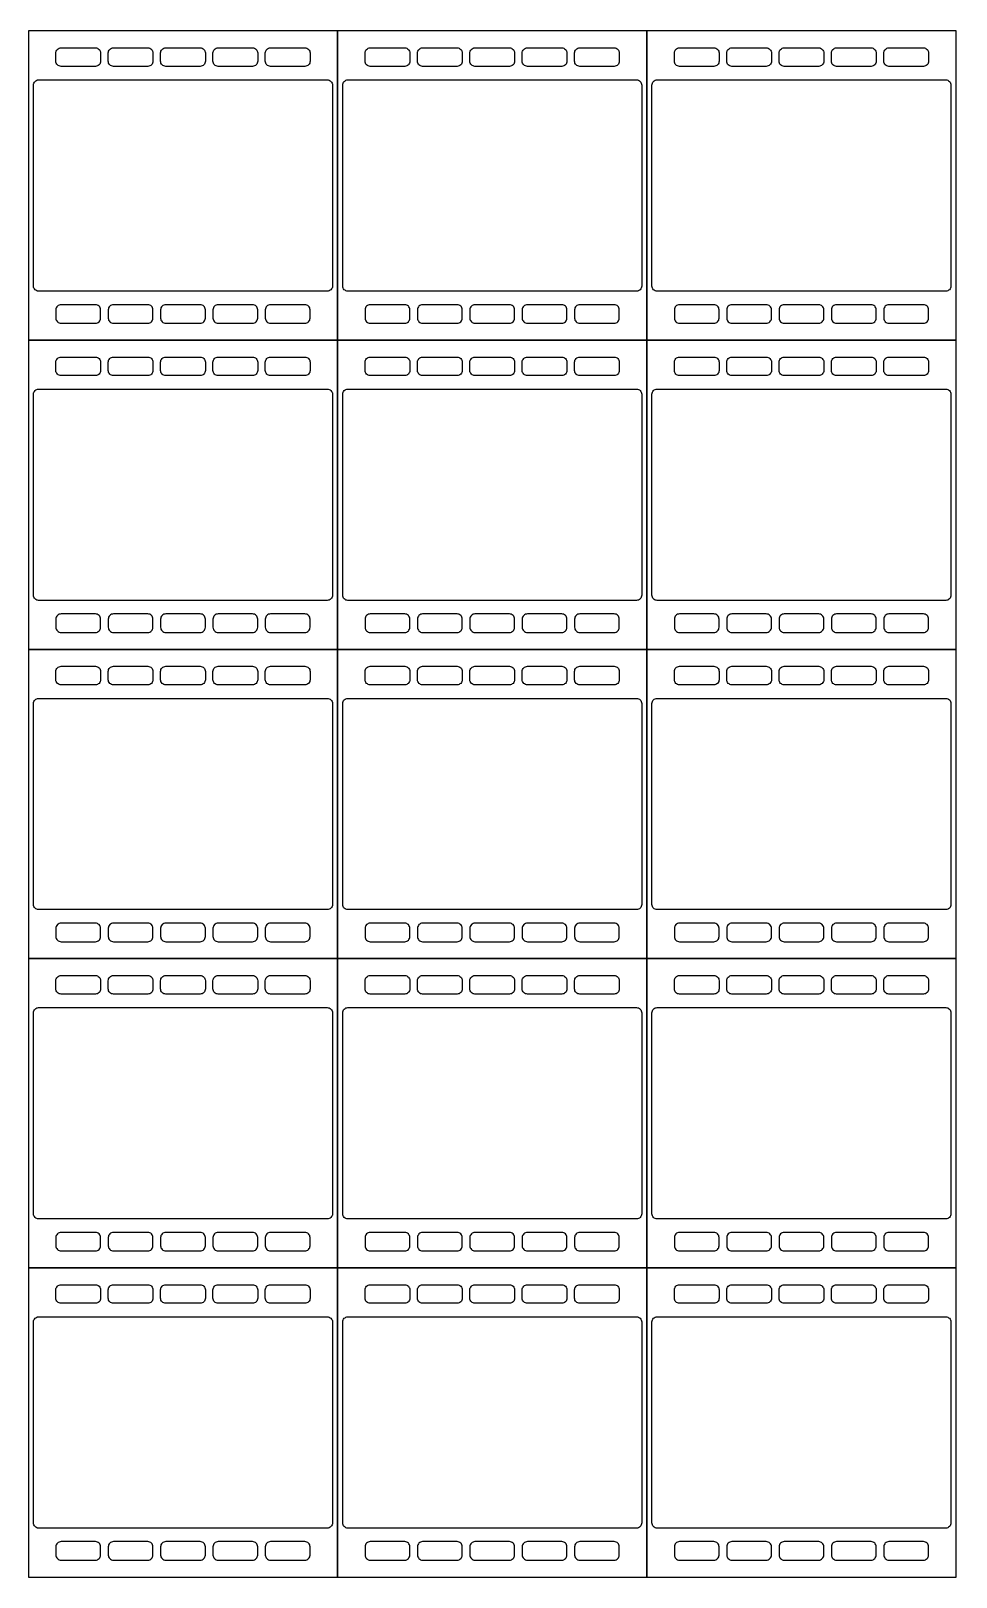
# Model space of a CAD drawing. Header units: inches. Extents: x 0 to 150, y 0 to 150.
# Drawn here: x 60.2 to 150, y 0 to 150 of the extents above; entities that cross this region are included whole.
import ezdxf

# ---------------------------------------------------------------- set-up
doc = ezdxf.new("R2010")
doc.units = ezdxf.units.IN
doc.header["$MEASUREMENT"] = 0
doc.layers.add('glassOutline', color=7, linetype='Continuous')
doc.layers.add('TC-etch-lines-chemical', color=1, linetype='Continuous')

msp = doc.modelspace()

# ---------------------------------------------------------------- linework, layer by layer
at = {"layer": 'glassOutline'}
for points in [[(60, 120), (90, 120), (90, 150), (60, 150)], [(90, 120), (120, 120), (120, 150), (90, 150)], [(120, 120), (150, 120), (150, 150), (120, 150)], [(60, 90), (90, 90), (90, 120), (60, 120)], [(90, 90), (120, 90), (120, 120), (90, 120)], [(120, 90), (150, 90), (150, 120), (120, 120)], [(60, 60), (90, 60), (90, 90), (60, 90)], [(90, 60), (120, 60), (120, 90), (90, 90)], [(120, 60), (150, 60), (150, 90), (120, 90)], [(60, 30), (90, 30), (90, 60), (60, 60)], [(90, 30), (120, 30), (120, 60), (90, 60)], [(120, 30), (150, 30), (150, 60), (120, 60)], [(60, 0), (90, 0), (90, 30), (60, 30)], [(90, 0), (120, 0), (120, 30), (90, 30)], [(120, 0), (150, 0), (150, 30), (120, 30)]]:
    msp.add_lwpolyline(points, close=True, dxfattribs=at)
at = {"layer": 'TC-etch-lines-chemical'}
for points in [[(63.17, 148.36), (66.51, 148.36, -0.414214), (67.01, 147.86), (67.01, 147.06, -0.414214), (66.51, 146.56), (63.17, 146.56, -0.414214), (62.67, 147.06), (62.67, 147.86, -0.414214)], [(68.25, 148.36), (71.59, 148.36, -0.414214), (72.09, 147.86), (72.09, 147.06, -0.414214), (71.59, 146.56), (68.25, 146.56, -0.414214), (67.75, 147.06), (67.75, 147.86, -0.414214)], [(73.33, 148.36), (76.67, 148.36, -0.414214), (77.17, 147.86), (77.17, 147.06, -0.414214), (76.67, 146.56), (73.33, 146.56, -0.414214), (72.83, 147.06), (72.83, 147.86, -0.414214)], [(78.41, 148.36), (81.75, 148.36, -0.414214), (82.25, 147.86), (82.25, 147.06, -0.414214), (81.75, 146.56), (78.41, 146.56, -0.414214), (77.91, 147.06), (77.91, 147.86, -0.414214)], [(83.49, 148.36), (86.83, 148.36, -0.414214), (87.33, 147.86), (87.33, 147.06, -0.414214), (86.83, 146.56), (83.49, 146.56, -0.414214), (82.99, 147.06), (82.99, 147.86, -0.414214)], [(93.17, 148.36), (96.51, 148.36, -0.414214), (97.01, 147.86), (97.01, 147.06, -0.414214), (96.51, 146.56), (93.17, 146.56, -0.414214), (92.67, 147.06), (92.67, 147.86, -0.414214)], [(98.25, 148.36), (101.59, 148.36, -0.414214), (102.09, 147.86), (102.09, 147.06, -0.414214), (101.59, 146.56), (98.25, 146.56, -0.414214), (97.75, 147.06), (97.75, 147.86, -0.414214)], [(103.33, 148.36), (106.67, 148.36, -0.414214), (107.17, 147.86), (107.17, 147.06, -0.414214), (106.67, 146.56), (103.33, 146.56, -0.414214), (102.83, 147.06), (102.83, 147.86, -0.414214)], [(108.41, 148.36), (111.75, 148.36, -0.414214), (112.25, 147.86), (112.25, 147.06, -0.414214), (111.75, 146.56), (108.41, 146.56, -0.414214), (107.91, 147.06), (107.91, 147.86, -0.414214)], [(113.49, 148.36), (116.83, 148.36, -0.414214), (117.33, 147.86), (117.33, 147.06, -0.414214), (116.83, 146.56), (113.49, 146.56, -0.414214), (112.99, 147.06), (112.99, 147.86, -0.414214)], [(123.17, 148.36), (126.51, 148.36, -0.414214), (127.01, 147.86), (127.01, 147.06, -0.414214), (126.51, 146.56), (123.17, 146.56, -0.414214), (122.67, 147.06), (122.67, 147.86, -0.414214)], [(128.25, 148.36), (131.59, 148.36, -0.414214), (132.09, 147.86), (132.09, 147.06, -0.414214), (131.59, 146.56), (128.25, 146.56, -0.414214), (127.75, 147.06), (127.75, 147.86, -0.414214)], [(133.33, 148.36), (136.67, 148.36, -0.414214), (137.17, 147.86), (137.17, 147.06, -0.414214), (136.67, 146.56), (133.33, 146.56, -0.414214), (132.83, 147.06), (132.83, 147.86, -0.414214)], [(138.41, 148.36), (141.75, 148.36, -0.414214), (142.25, 147.86), (142.25, 147.06, -0.414214), (141.75, 146.56), (138.41, 146.56, -0.414214), (137.91, 147.06), (137.91, 147.86, -0.414214)], [(143.49, 148.36), (146.83, 148.36, -0.414214), (147.33, 147.86), (147.33, 147.06, -0.414214), (146.83, 146.56), (143.49, 146.56, -0.414214), (142.99, 147.06), (142.99, 147.86, -0.414214)], [(61, 145.25), (89, 145.25, -0.414214), (89.5, 144.75), (89.5, 125.25, -0.414214), (89, 124.75), (61, 124.75, -0.414214), (60.5, 125.25), (60.5, 144.75, -0.414214)], [(91, 145.25), (119, 145.25, -0.414214), (119.5, 144.75), (119.5, 125.25, -0.414214), (119, 124.75), (91, 124.75, -0.414214), (90.5, 125.25), (90.5, 144.75, -0.414214)], [(121, 145.25), (149, 145.25, -0.414214), (149.5, 144.75), (149.5, 125.25, -0.414214), (149, 124.75), (121, 124.75, -0.414214), (120.5, 125.25), (120.5, 144.75, -0.414214)], [(63.17, 121.64), (66.51, 121.64, 0.414214), (67.01, 122.14), (67.01, 122.94, 0.414214), (66.51, 123.44), (63.17, 123.44, 0.414214), (62.67, 122.94), (62.67, 122.14, 0.414214)], [(68.25, 121.64), (71.59, 121.64, 0.414214), (72.09, 122.14), (72.09, 122.94, 0.414214), (71.59, 123.44), (68.25, 123.44, 0.414214), (67.75, 122.94), (67.75, 122.14, 0.414214)], [(73.33, 121.64), (76.67, 121.64, 0.414214), (77.17, 122.14), (77.17, 122.94, 0.414214), (76.67, 123.44), (73.33, 123.44, 0.414214), (72.83, 122.94), (72.83, 122.14, 0.414214)], [(78.41, 121.64), (81.75, 121.64, 0.414214), (82.25, 122.14), (82.25, 122.94, 0.414214), (81.75, 123.44), (78.41, 123.44, 0.414214), (77.91, 122.94), (77.91, 122.14, 0.414214)], [(83.49, 121.64), (86.83, 121.64, 0.414214), (87.33, 122.14), (87.33, 122.94, 0.414214), (86.83, 123.44), (83.49, 123.44, 0.414214), (82.99, 122.94), (82.99, 122.14, 0.414214)], [(93.17, 121.64), (96.51, 121.64, 0.414214), (97.01, 122.14), (97.01, 122.94, 0.414214), (96.51, 123.44), (93.17, 123.44, 0.414214), (92.67, 122.94), (92.67, 122.14, 0.414214)], [(98.25, 121.64), (101.59, 121.64, 0.414214), (102.09, 122.14), (102.09, 122.94, 0.414214), (101.59, 123.44), (98.25, 123.44, 0.414214), (97.75, 122.94), (97.75, 122.14, 0.414214)], [(103.33, 121.64), (106.67, 121.64, 0.414214), (107.17, 122.14), (107.17, 122.94, 0.414214), (106.67, 123.44), (103.33, 123.44, 0.414214), (102.83, 122.94), (102.83, 122.14, 0.414214)], [(108.41, 121.64), (111.75, 121.64, 0.414214), (112.25, 122.14), (112.25, 122.94, 0.414214), (111.75, 123.44), (108.41, 123.44, 0.414214), (107.91, 122.94), (107.91, 122.14, 0.414214)], [(113.49, 121.64), (116.83, 121.64, 0.414214), (117.33, 122.14), (117.33, 122.94, 0.414214), (116.83, 123.44), (113.49, 123.44, 0.414214), (112.99, 122.94), (112.99, 122.14, 0.414214)], [(123.17, 121.64), (126.51, 121.64, 0.414214), (127.01, 122.14), (127.01, 122.94, 0.414214), (126.51, 123.44), (123.17, 123.44, 0.414214), (122.67, 122.94), (122.67, 122.14, 0.414214)], [(128.25, 121.64), (131.59, 121.64, 0.414214), (132.09, 122.14), (132.09, 122.94, 0.414214), (131.59, 123.44), (128.25, 123.44, 0.414214), (127.75, 122.94), (127.75, 122.14, 0.414214)], [(133.33, 121.64), (136.67, 121.64, 0.414214), (137.17, 122.14), (137.17, 122.94, 0.414214), (136.67, 123.44), (133.33, 123.44, 0.414214), (132.83, 122.94), (132.83, 122.14, 0.414214)], [(138.41, 121.64), (141.75, 121.64, 0.414214), (142.25, 122.14), (142.25, 122.94, 0.414214), (141.75, 123.44), (138.41, 123.44, 0.414214), (137.91, 122.94), (137.91, 122.14, 0.414214)], [(143.49, 121.64), (146.83, 121.64, 0.414214), (147.33, 122.14), (147.33, 122.94, 0.414214), (146.83, 123.44), (143.49, 123.44, 0.414214), (142.99, 122.94), (142.99, 122.14, 0.414214)], [(63.17, 118.36), (66.51, 118.36, -0.414214), (67.01, 117.86), (67.01, 117.06, -0.414214), (66.51, 116.56), (63.17, 116.56, -0.414214), (62.67, 117.06), (62.67, 117.86, -0.414214)], [(68.25, 118.36), (71.59, 118.36, -0.414214), (72.09, 117.86), (72.09, 117.06, -0.414214), (71.59, 116.56), (68.25, 116.56, -0.414214), (67.75, 117.06), (67.75, 117.86, -0.414214)], [(73.33, 118.36), (76.67, 118.36, -0.414214), (77.17, 117.86), (77.17, 117.06, -0.414214), (76.67, 116.56), (73.33, 116.56, -0.414214), (72.83, 117.06), (72.83, 117.86, -0.414214)], [(78.41, 118.36), (81.75, 118.36, -0.414214), (82.25, 117.86), (82.25, 117.06, -0.414214), (81.75, 116.56), (78.41, 116.56, -0.414214), (77.91, 117.06), (77.91, 117.86, -0.414214)], [(83.49, 118.36), (86.83, 118.36, -0.414214), (87.33, 117.86), (87.33, 117.06, -0.414214), (86.83, 116.56), (83.49, 116.56, -0.414214), (82.99, 117.06), (82.99, 117.86, -0.414214)], [(93.17, 118.36), (96.51, 118.36, -0.414214), (97.01, 117.86), (97.01, 117.06, -0.414214), (96.51, 116.56), (93.17, 116.56, -0.414214), (92.67, 117.06), (92.67, 117.86, -0.414214)], [(98.25, 118.36), (101.59, 118.36, -0.414214), (102.09, 117.86), (102.09, 117.06, -0.414214), (101.59, 116.56), (98.25, 116.56, -0.414214), (97.75, 117.06), (97.75, 117.86, -0.414214)], [(103.33, 118.36), (106.67, 118.36, -0.414214), (107.17, 117.86), (107.17, 117.06, -0.414214), (106.67, 116.56), (103.33, 116.56, -0.414214), (102.83, 117.06), (102.83, 117.86, -0.414214)], [(108.41, 118.36), (111.75, 118.36, -0.414214), (112.25, 117.86), (112.25, 117.06, -0.414214), (111.75, 116.56), (108.41, 116.56, -0.414214), (107.91, 117.06), (107.91, 117.86, -0.414214)], [(113.49, 118.36), (116.83, 118.36, -0.414214), (117.33, 117.86), (117.33, 117.06, -0.414214), (116.83, 116.56), (113.49, 116.56, -0.414214), (112.99, 117.06), (112.99, 117.86, -0.414214)], [(123.17, 118.36), (126.51, 118.36, -0.414214), (127.01, 117.86), (127.01, 117.06, -0.414214), (126.51, 116.56), (123.17, 116.56, -0.414214), (122.67, 117.06), (122.67, 117.86, -0.414214)], [(128.25, 118.36), (131.59, 118.36, -0.414214), (132.09, 117.86), (132.09, 117.06, -0.414214), (131.59, 116.56), (128.25, 116.56, -0.414214), (127.75, 117.06), (127.75, 117.86, -0.414214)], [(133.33, 118.36), (136.67, 118.36, -0.414214), (137.17, 117.86), (137.17, 117.06, -0.414214), (136.67, 116.56), (133.33, 116.56, -0.414214), (132.83, 117.06), (132.83, 117.86, -0.414214)], [(138.41, 118.36), (141.75, 118.36, -0.414214), (142.25, 117.86), (142.25, 117.06, -0.414214), (141.75, 116.56), (138.41, 116.56, -0.414214), (137.91, 117.06), (137.91, 117.86, -0.414214)], [(143.49, 118.36), (146.83, 118.36, -0.414214), (147.33, 117.86), (147.33, 117.06, -0.414214), (146.83, 116.56), (143.49, 116.56, -0.414214), (142.99, 117.06), (142.99, 117.86, -0.414214)], [(61, 115.25), (89, 115.25, -0.414214), (89.5, 114.75), (89.5, 95.25, -0.414214), (89, 94.75), (61, 94.75, -0.414214), (60.5, 95.25), (60.5, 114.75, -0.414214)], [(91, 115.25), (119, 115.25, -0.414214), (119.5, 114.75), (119.5, 95.25, -0.414214), (119, 94.75), (91, 94.75, -0.414214), (90.5, 95.25), (90.5, 114.75, -0.414214)], [(121, 115.25), (149, 115.25, -0.414214), (149.5, 114.75), (149.5, 95.25, -0.414214), (149, 94.75), (121, 94.75, -0.414214), (120.5, 95.25), (120.5, 114.75, -0.414214)], [(63.17, 91.64), (66.51, 91.64, 0.414214), (67.01, 92.14), (67.01, 92.94, 0.414214), (66.51, 93.44), (63.17, 93.44, 0.414214), (62.67, 92.94), (62.67, 92.14, 0.414214)], [(68.25, 91.64), (71.59, 91.64, 0.414214), (72.09, 92.14), (72.09, 92.94, 0.414214), (71.59, 93.44), (68.25, 93.44, 0.414214), (67.75, 92.94), (67.75, 92.14, 0.414214)], [(73.33, 91.64), (76.67, 91.64, 0.414214), (77.17, 92.14), (77.17, 92.94, 0.414214), (76.67, 93.44), (73.33, 93.44, 0.414214), (72.83, 92.94), (72.83, 92.14, 0.414214)], [(78.41, 91.64), (81.75, 91.64, 0.414214), (82.25, 92.14), (82.25, 92.94, 0.414214), (81.75, 93.44), (78.41, 93.44, 0.414214), (77.91, 92.94), (77.91, 92.14, 0.414214)], [(83.49, 91.64), (86.83, 91.64, 0.414214), (87.33, 92.14), (87.33, 92.94, 0.414214), (86.83, 93.44), (83.49, 93.44, 0.414214), (82.99, 92.94), (82.99, 92.14, 0.414214)], [(93.17, 91.64), (96.51, 91.64, 0.414214), (97.01, 92.14), (97.01, 92.94, 0.414214), (96.51, 93.44), (93.17, 93.44, 0.414214), (92.67, 92.94), (92.67, 92.14, 0.414214)], [(98.25, 91.64), (101.59, 91.64, 0.414214), (102.09, 92.14), (102.09, 92.94, 0.414214), (101.59, 93.44), (98.25, 93.44, 0.414214), (97.75, 92.94), (97.75, 92.14, 0.414214)], [(103.33, 91.64), (106.67, 91.64, 0.414214), (107.17, 92.14), (107.17, 92.94, 0.414214), (106.67, 93.44), (103.33, 93.44, 0.414214), (102.83, 92.94), (102.83, 92.14, 0.414214)], [(108.41, 91.64), (111.75, 91.64, 0.414214), (112.25, 92.14), (112.25, 92.94, 0.414214), (111.75, 93.44), (108.41, 93.44, 0.414214), (107.91, 92.94), (107.91, 92.14, 0.414214)], [(113.49, 91.64), (116.83, 91.64, 0.414214), (117.33, 92.14), (117.33, 92.94, 0.414214), (116.83, 93.44), (113.49, 93.44, 0.414214), (112.99, 92.94), (112.99, 92.14, 0.414214)], [(123.17, 91.64), (126.51, 91.64, 0.414214), (127.01, 92.14), (127.01, 92.94, 0.414214), (126.51, 93.44), (123.17, 93.44, 0.414214), (122.67, 92.94), (122.67, 92.14, 0.414214)], [(128.25, 91.64), (131.59, 91.64, 0.414214), (132.09, 92.14), (132.09, 92.94, 0.414214), (131.59, 93.44), (128.25, 93.44, 0.414214), (127.75, 92.94), (127.75, 92.14, 0.414214)], [(133.33, 91.64), (136.67, 91.64, 0.414214), (137.17, 92.14), (137.17, 92.94, 0.414214), (136.67, 93.44), (133.33, 93.44, 0.414214), (132.83, 92.94), (132.83, 92.14, 0.414214)], [(138.41, 91.64), (141.75, 91.64, 0.414214), (142.25, 92.14), (142.25, 92.94, 0.414214), (141.75, 93.44), (138.41, 93.44, 0.414214), (137.91, 92.94), (137.91, 92.14, 0.414214)], [(143.49, 91.64), (146.83, 91.64, 0.414214), (147.33, 92.14), (147.33, 92.94, 0.414214), (146.83, 93.44), (143.49, 93.44, 0.414214), (142.99, 92.94), (142.99, 92.14, 0.414214)], [(63.17, 88.36), (66.51, 88.36, -0.414214), (67.01, 87.86), (67.01, 87.06, -0.414214), (66.51, 86.56), (63.17, 86.56, -0.414214), (62.67, 87.06), (62.67, 87.86, -0.414214)], [(68.25, 88.36), (71.59, 88.36, -0.414214), (72.09, 87.86), (72.09, 87.06, -0.414214), (71.59, 86.56), (68.25, 86.56, -0.414214), (67.75, 87.06), (67.75, 87.86, -0.414214)], [(73.33, 88.36), (76.67, 88.36, -0.414214), (77.17, 87.86), (77.17, 87.06, -0.414214), (76.67, 86.56), (73.33, 86.56, -0.414214), (72.83, 87.06), (72.83, 87.86, -0.414214)], [(78.41, 88.36), (81.75, 88.36, -0.414214), (82.25, 87.86), (82.25, 87.06, -0.414214), (81.75, 86.56), (78.41, 86.56, -0.414214), (77.91, 87.06), (77.91, 87.86, -0.414214)], [(83.49, 88.36), (86.83, 88.36, -0.414214), (87.33, 87.86), (87.33, 87.06, -0.414214), (86.83, 86.56), (83.49, 86.56, -0.414214), (82.99, 87.06), (82.99, 87.86, -0.414214)], [(93.17, 88.36), (96.51, 88.36, -0.414214), (97.01, 87.86), (97.01, 87.06, -0.414214), (96.51, 86.56), (93.17, 86.56, -0.414214), (92.67, 87.06), (92.67, 87.86, -0.414214)], [(98.25, 88.36), (101.59, 88.36, -0.414214), (102.09, 87.86), (102.09, 87.06, -0.414214), (101.59, 86.56), (98.25, 86.56, -0.414214), (97.75, 87.06), (97.75, 87.86, -0.414214)], [(103.33, 88.36), (106.67, 88.36, -0.414214), (107.17, 87.86), (107.17, 87.06, -0.414214), (106.67, 86.56), (103.33, 86.56, -0.414214), (102.83, 87.06), (102.83, 87.86, -0.414214)], [(108.41, 88.36), (111.75, 88.36, -0.414214), (112.25, 87.86), (112.25, 87.06, -0.414214), (111.75, 86.56), (108.41, 86.56, -0.414214), (107.91, 87.06), (107.91, 87.86, -0.414214)], [(113.49, 88.36), (116.83, 88.36, -0.414214), (117.33, 87.86), (117.33, 87.06, -0.414214), (116.83, 86.56), (113.49, 86.56, -0.414214), (112.99, 87.06), (112.99, 87.86, -0.414214)], [(123.17, 88.36), (126.51, 88.36, -0.414214), (127.01, 87.86), (127.01, 87.06, -0.414214), (126.51, 86.56), (123.17, 86.56, -0.414214), (122.67, 87.06), (122.67, 87.86, -0.414214)], [(128.25, 88.36), (131.59, 88.36, -0.414214), (132.09, 87.86), (132.09, 87.06, -0.414214), (131.59, 86.56), (128.25, 86.56, -0.414214), (127.75, 87.06), (127.75, 87.86, -0.414214)], [(133.33, 88.36), (136.67, 88.36, -0.414214), (137.17, 87.86), (137.17, 87.06, -0.414214), (136.67, 86.56), (133.33, 86.56, -0.414214), (132.83, 87.06), (132.83, 87.86, -0.414214)], [(138.41, 88.36), (141.75, 88.36, -0.414214), (142.25, 87.86), (142.25, 87.06, -0.414214), (141.75, 86.56), (138.41, 86.56, -0.414214), (137.91, 87.06), (137.91, 87.86, -0.414214)], [(143.49, 88.36), (146.83, 88.36, -0.414214), (147.33, 87.86), (147.33, 87.06, -0.414214), (146.83, 86.56), (143.49, 86.56, -0.414214), (142.99, 87.06), (142.99, 87.86, -0.414214)], [(61, 85.25), (89, 85.25, -0.414214), (89.5, 84.75), (89.5, 65.25, -0.414214), (89, 64.75), (61, 64.75, -0.414214), (60.5, 65.25), (60.5, 84.75, -0.414214)], [(91, 85.25), (119, 85.25, -0.414214), (119.5, 84.75), (119.5, 65.25, -0.414214), (119, 64.75), (91, 64.75, -0.414214), (90.5, 65.25), (90.5, 84.75, -0.414214)], [(121, 85.25), (149, 85.25, -0.414214), (149.5, 84.75), (149.5, 65.25, -0.414214), (149, 64.75), (121, 64.75, -0.414214), (120.5, 65.25), (120.5, 84.75, -0.414214)], [(63.17, 61.64), (66.51, 61.64, 0.414214), (67.01, 62.14), (67.01, 62.94, 0.414214), (66.51, 63.44), (63.17, 63.44, 0.414214), (62.67, 62.94), (62.67, 62.14, 0.414214)], [(68.25, 61.64), (71.59, 61.64, 0.414214), (72.09, 62.14), (72.09, 62.94, 0.414214), (71.59, 63.44), (68.25, 63.44, 0.414214), (67.75, 62.94), (67.75, 62.14, 0.414214)], [(73.33, 61.64), (76.67, 61.64, 0.414214), (77.17, 62.14), (77.17, 62.94, 0.414214), (76.67, 63.44), (73.33, 63.44, 0.414214), (72.83, 62.94), (72.83, 62.14, 0.414214)], [(78.41, 61.64), (81.75, 61.64, 0.414214), (82.25, 62.14), (82.25, 62.94, 0.414214), (81.75, 63.44), (78.41, 63.44, 0.414214), (77.91, 62.94), (77.91, 62.14, 0.414214)], [(83.49, 61.64), (86.83, 61.64, 0.414214), (87.33, 62.14), (87.33, 62.94, 0.414214), (86.83, 63.44), (83.49, 63.44, 0.414214), (82.99, 62.94), (82.99, 62.14, 0.414214)], [(93.17, 61.64), (96.51, 61.64, 0.414214), (97.01, 62.14), (97.01, 62.94, 0.414214), (96.51, 63.44), (93.17, 63.44, 0.414214), (92.67, 62.94), (92.67, 62.14, 0.414214)], [(98.25, 61.64), (101.59, 61.64, 0.414214), (102.09, 62.14), (102.09, 62.94, 0.414214), (101.59, 63.44), (98.25, 63.44, 0.414214), (97.75, 62.94), (97.75, 62.14, 0.414214)], [(103.33, 61.64), (106.67, 61.64, 0.414214), (107.17, 62.14), (107.17, 62.94, 0.414214), (106.67, 63.44), (103.33, 63.44, 0.414214), (102.83, 62.94), (102.83, 62.14, 0.414214)], [(108.41, 61.64), (111.75, 61.64, 0.414214), (112.25, 62.14), (112.25, 62.94, 0.414214), (111.75, 63.44), (108.41, 63.44, 0.414214), (107.91, 62.94), (107.91, 62.14, 0.414214)], [(113.49, 61.64), (116.83, 61.64, 0.414214), (117.33, 62.14), (117.33, 62.94, 0.414214), (116.83, 63.44), (113.49, 63.44, 0.414214), (112.99, 62.94), (112.99, 62.14, 0.414214)], [(123.17, 61.64), (126.51, 61.64, 0.414214), (127.01, 62.14), (127.01, 62.94, 0.414214), (126.51, 63.44), (123.17, 63.44, 0.414214), (122.67, 62.94), (122.67, 62.14, 0.414214)], [(128.25, 61.64), (131.59, 61.64, 0.414214), (132.09, 62.14), (132.09, 62.94, 0.414214), (131.59, 63.44), (128.25, 63.44, 0.414214), (127.75, 62.94), (127.75, 62.14, 0.414214)], [(133.33, 61.64), (136.67, 61.64, 0.414214), (137.17, 62.14), (137.17, 62.94, 0.414214), (136.67, 63.44), (133.33, 63.44, 0.414214), (132.83, 62.94), (132.83, 62.14, 0.414214)], [(138.41, 61.64), (141.75, 61.64, 0.414214), (142.25, 62.14), (142.25, 62.94, 0.414214), (141.75, 63.44), (138.41, 63.44, 0.414214), (137.91, 62.94), (137.91, 62.14, 0.414214)], [(143.49, 61.64), (146.83, 61.64, 0.414214), (147.33, 62.14), (147.33, 62.94, 0.414214), (146.83, 63.44), (143.49, 63.44, 0.414214), (142.99, 62.94), (142.99, 62.14, 0.414214)], [(63.17, 58.36), (66.51, 58.36, -0.414214), (67.01, 57.86), (67.01, 57.06, -0.414214), (66.51, 56.56), (63.17, 56.56, -0.414214), (62.67, 57.06), (62.67, 57.86, -0.414214)], [(68.25, 58.36), (71.59, 58.36, -0.414214), (72.09, 57.86), (72.09, 57.06, -0.414214), (71.59, 56.56), (68.25, 56.56, -0.414214), (67.75, 57.06), (67.75, 57.86, -0.414214)], [(73.33, 58.36), (76.67, 58.36, -0.414214), (77.17, 57.86), (77.17, 57.06, -0.414214), (76.67, 56.56), (73.33, 56.56, -0.414214), (72.83, 57.06), (72.83, 57.86, -0.414214)], [(78.41, 58.36), (81.75, 58.36, -0.414214), (82.25, 57.86), (82.25, 57.06, -0.414214), (81.75, 56.56), (78.41, 56.56, -0.414214), (77.91, 57.06), (77.91, 57.86, -0.414214)], [(83.49, 58.36), (86.83, 58.36, -0.414214), (87.33, 57.86), (87.33, 57.06, -0.414214), (86.83, 56.56), (83.49, 56.56, -0.414214), (82.99, 57.06), (82.99, 57.86, -0.414214)], [(93.17, 58.36), (96.51, 58.36, -0.414214), (97.01, 57.86), (97.01, 57.06, -0.414214), (96.51, 56.56), (93.17, 56.56, -0.414214), (92.67, 57.06), (92.67, 57.86, -0.414214)], [(98.25, 58.36), (101.59, 58.36, -0.414214), (102.09, 57.86), (102.09, 57.06, -0.414214), (101.59, 56.56), (98.25, 56.56, -0.414214), (97.75, 57.06), (97.75, 57.86, -0.414214)], [(103.33, 58.36), (106.67, 58.36, -0.414214), (107.17, 57.86), (107.17, 57.06, -0.414214), (106.67, 56.56), (103.33, 56.56, -0.414214), (102.83, 57.06), (102.83, 57.86, -0.414214)], [(108.41, 58.36), (111.75, 58.36, -0.414214), (112.25, 57.86), (112.25, 57.06, -0.414214), (111.75, 56.56), (108.41, 56.56, -0.414214), (107.91, 57.06), (107.91, 57.86, -0.414214)], [(113.49, 58.36), (116.83, 58.36, -0.414214), (117.33, 57.86), (117.33, 57.06, -0.414214), (116.83, 56.56), (113.49, 56.56, -0.414214), (112.99, 57.06), (112.99, 57.86, -0.414214)], [(123.17, 58.36), (126.51, 58.36, -0.414214), (127.01, 57.86), (127.01, 57.06, -0.414214), (126.51, 56.56), (123.17, 56.56, -0.414214), (122.67, 57.06), (122.67, 57.86, -0.414214)], [(128.25, 58.36), (131.59, 58.36, -0.414214), (132.09, 57.86), (132.09, 57.06, -0.414214), (131.59, 56.56), (128.25, 56.56, -0.414214), (127.75, 57.06), (127.75, 57.86, -0.414214)], [(133.33, 58.36), (136.67, 58.36, -0.414214), (137.17, 57.86), (137.17, 57.06, -0.414214), (136.67, 56.56), (133.33, 56.56, -0.414214), (132.83, 57.06), (132.83, 57.86, -0.414214)], [(138.41, 58.36), (141.75, 58.36, -0.414214), (142.25, 57.86), (142.25, 57.06, -0.414214), (141.75, 56.56), (138.41, 56.56, -0.414214), (137.91, 57.06), (137.91, 57.86, -0.414214)], [(143.49, 58.36), (146.83, 58.36, -0.414214), (147.33, 57.86), (147.33, 57.06, -0.414214), (146.83, 56.56), (143.49, 56.56, -0.414214), (142.99, 57.06), (142.99, 57.86, -0.414214)], [(61, 55.25), (89, 55.25, -0.414214), (89.5, 54.75), (89.5, 35.25, -0.414214), (89, 34.75), (61, 34.75, -0.414214), (60.5, 35.25), (60.5, 54.75, -0.414214)], [(91, 55.25), (119, 55.25, -0.414214), (119.5, 54.75), (119.5, 35.25, -0.414214), (119, 34.75), (91, 34.75, -0.414214), (90.5, 35.25), (90.5, 54.75, -0.414214)], [(121, 55.25), (149, 55.25, -0.414214), (149.5, 54.75), (149.5, 35.25, -0.414214), (149, 34.75), (121, 34.75, -0.414214), (120.5, 35.25), (120.5, 54.75, -0.414214)], [(63.17, 31.64), (66.51, 31.64, 0.414214), (67.01, 32.14), (67.01, 32.94, 0.414214), (66.51, 33.44), (63.17, 33.44, 0.414214), (62.67, 32.94), (62.67, 32.14, 0.414214)], [(68.25, 31.64), (71.59, 31.64, 0.414214), (72.09, 32.14), (72.09, 32.94, 0.414214), (71.59, 33.44), (68.25, 33.44, 0.414214), (67.75, 32.94), (67.75, 32.14, 0.414214)], [(73.33, 31.64), (76.67, 31.64, 0.414214), (77.17, 32.14), (77.17, 32.94, 0.414214), (76.67, 33.44), (73.33, 33.44, 0.414214), (72.83, 32.94), (72.83, 32.14, 0.414214)], [(78.41, 31.64), (81.75, 31.64, 0.414214), (82.25, 32.14), (82.25, 32.94, 0.414214), (81.75, 33.44), (78.41, 33.44, 0.414214), (77.91, 32.94), (77.91, 32.14, 0.414214)], [(83.49, 31.64), (86.83, 31.64, 0.414214), (87.33, 32.14), (87.33, 32.94, 0.414214), (86.83, 33.44), (83.49, 33.44, 0.414214), (82.99, 32.94), (82.99, 32.14, 0.414214)], [(93.17, 31.64), (96.51, 31.64, 0.414214), (97.01, 32.14), (97.01, 32.94, 0.414214), (96.51, 33.44), (93.17, 33.44, 0.414214), (92.67, 32.94), (92.67, 32.14, 0.414214)], [(98.25, 31.64), (101.59, 31.64, 0.414214), (102.09, 32.14), (102.09, 32.94, 0.414214), (101.59, 33.44), (98.25, 33.44, 0.414214), (97.75, 32.94), (97.75, 32.14, 0.414214)], [(103.33, 31.64), (106.67, 31.64, 0.414214), (107.17, 32.14), (107.17, 32.94, 0.414214), (106.67, 33.44), (103.33, 33.44, 0.414214), (102.83, 32.94), (102.83, 32.14, 0.414214)], [(108.41, 31.64), (111.75, 31.64, 0.414214), (112.25, 32.14), (112.25, 32.94, 0.414214), (111.75, 33.44), (108.41, 33.44, 0.414214), (107.91, 32.94), (107.91, 32.14, 0.414214)], [(113.49, 31.64), (116.83, 31.64, 0.414214), (117.33, 32.14), (117.33, 32.94, 0.414214), (116.83, 33.44), (113.49, 33.44, 0.414214), (112.99, 32.94), (112.99, 32.14, 0.414214)], [(123.17, 31.64), (126.51, 31.64, 0.414214), (127.01, 32.14), (127.01, 32.94, 0.414214), (126.51, 33.44), (123.17, 33.44, 0.414214), (122.67, 32.94), (122.67, 32.14, 0.414214)], [(128.25, 31.64), (131.59, 31.64, 0.414214), (132.09, 32.14), (132.09, 32.94, 0.414214), (131.59, 33.44), (128.25, 33.44, 0.414214), (127.75, 32.94), (127.75, 32.14, 0.414214)], [(133.33, 31.64), (136.67, 31.64, 0.414214), (137.17, 32.14), (137.17, 32.94, 0.414214), (136.67, 33.44), (133.33, 33.44, 0.414214), (132.83, 32.94), (132.83, 32.14, 0.414214)], [(138.41, 31.64), (141.75, 31.64, 0.414214), (142.25, 32.14), (142.25, 32.94, 0.414214), (141.75, 33.44), (138.41, 33.44, 0.414214), (137.91, 32.94), (137.91, 32.14, 0.414214)], [(143.49, 31.64), (146.83, 31.64, 0.414214), (147.33, 32.14), (147.33, 32.94, 0.414214), (146.83, 33.44), (143.49, 33.44, 0.414214), (142.99, 32.94), (142.99, 32.14, 0.414214)], [(63.17, 28.36), (66.51, 28.36, -0.414214), (67.01, 27.86), (67.01, 27.06, -0.414214), (66.51, 26.56), (63.17, 26.56, -0.414214), (62.67, 27.06), (62.67, 27.86, -0.414214)], [(68.25, 28.36), (71.59, 28.36, -0.414214), (72.09, 27.86), (72.09, 27.06, -0.414214), (71.59, 26.56), (68.25, 26.56, -0.414214), (67.75, 27.06), (67.75, 27.86, -0.414214)], [(73.33, 28.36), (76.67, 28.36, -0.414214), (77.17, 27.86), (77.17, 27.06, -0.414214), (76.67, 26.56), (73.33, 26.56, -0.414214), (72.83, 27.06), (72.83, 27.86, -0.414214)], [(78.41, 28.36), (81.75, 28.36, -0.414214), (82.25, 27.86), (82.25, 27.06, -0.414214), (81.75, 26.56), (78.41, 26.56, -0.414214), (77.91, 27.06), (77.91, 27.86, -0.414214)], [(83.49, 28.36), (86.83, 28.36, -0.414214), (87.33, 27.86), (87.33, 27.06, -0.414214), (86.83, 26.56), (83.49, 26.56, -0.414214), (82.99, 27.06), (82.99, 27.86, -0.414214)], [(93.17, 28.36), (96.51, 28.36, -0.414214), (97.01, 27.86), (97.01, 27.06, -0.414214), (96.51, 26.56), (93.17, 26.56, -0.414214), (92.67, 27.06), (92.67, 27.86, -0.414214)], [(98.25, 28.36), (101.59, 28.36, -0.414214), (102.09, 27.86), (102.09, 27.06, -0.414214), (101.59, 26.56), (98.25, 26.56, -0.414214), (97.75, 27.06), (97.75, 27.86, -0.414214)], [(103.33, 28.36), (106.67, 28.36, -0.414214), (107.17, 27.86), (107.17, 27.06, -0.414214), (106.67, 26.56), (103.33, 26.56, -0.414214), (102.83, 27.06), (102.83, 27.86, -0.414214)], [(108.41, 28.36), (111.75, 28.36, -0.414214), (112.25, 27.86), (112.25, 27.06, -0.414214), (111.75, 26.56), (108.41, 26.56, -0.414214), (107.91, 27.06), (107.91, 27.86, -0.414214)], [(113.49, 28.36), (116.83, 28.36, -0.414214), (117.33, 27.86), (117.33, 27.06, -0.414214), (116.83, 26.56), (113.49, 26.56, -0.414214), (112.99, 27.06), (112.99, 27.86, -0.414214)], [(123.17, 28.36), (126.51, 28.36, -0.414214), (127.01, 27.86), (127.01, 27.06, -0.414214), (126.51, 26.56), (123.17, 26.56, -0.414214), (122.67, 27.06), (122.67, 27.86, -0.414214)], [(128.25, 28.36), (131.59, 28.36, -0.414214), (132.09, 27.86), (132.09, 27.06, -0.414214), (131.59, 26.56), (128.25, 26.56, -0.414214), (127.75, 27.06), (127.75, 27.86, -0.414214)], [(133.33, 28.36), (136.67, 28.36, -0.414214), (137.17, 27.86), (137.17, 27.06, -0.414214), (136.67, 26.56), (133.33, 26.56, -0.414214), (132.83, 27.06), (132.83, 27.86, -0.414214)], [(138.41, 28.36), (141.75, 28.36, -0.414214), (142.25, 27.86), (142.25, 27.06, -0.414214), (141.75, 26.56), (138.41, 26.56, -0.414214), (137.91, 27.06), (137.91, 27.86, -0.414214)], [(143.49, 28.36), (146.83, 28.36, -0.414214), (147.33, 27.86), (147.33, 27.06, -0.414214), (146.83, 26.56), (143.49, 26.56, -0.414214), (142.99, 27.06), (142.99, 27.86, -0.414214)], [(61, 25.25), (89, 25.25, -0.414214), (89.5, 24.75), (89.5, 5.25, -0.414214), (89, 4.75), (61, 4.75, -0.414214), (60.5, 5.25), (60.5, 24.75, -0.414214)], [(91, 25.25), (119, 25.25, -0.414214), (119.5, 24.75), (119.5, 5.25, -0.414214), (119, 4.75), (91, 4.75, -0.414214), (90.5, 5.25), (90.5, 24.75, -0.414214)], [(121, 25.25), (149, 25.25, -0.414214), (149.5, 24.75), (149.5, 5.25, -0.414214), (149, 4.75), (121, 4.75, -0.414214), (120.5, 5.25), (120.5, 24.75, -0.414214)], [(63.17, 1.64), (66.51, 1.64, 0.414214), (67.01, 2.14), (67.01, 2.94, 0.414214), (66.51, 3.44), (63.17, 3.44, 0.414214), (62.67, 2.94), (62.67, 2.14, 0.414214)], [(68.25, 1.64), (71.59, 1.64, 0.414214), (72.09, 2.14), (72.09, 2.94, 0.414214), (71.59, 3.44), (68.25, 3.44, 0.414214), (67.75, 2.94), (67.75, 2.14, 0.414214)], [(73.33, 1.64), (76.67, 1.64, 0.414214), (77.17, 2.14), (77.17, 2.94, 0.414214), (76.67, 3.44), (73.33, 3.44, 0.414214), (72.83, 2.94), (72.83, 2.14, 0.414214)], [(78.41, 1.64), (81.75, 1.64, 0.414214), (82.25, 2.14), (82.25, 2.94, 0.414214), (81.75, 3.44), (78.41, 3.44, 0.414214), (77.91, 2.94), (77.91, 2.14, 0.414214)], [(83.49, 1.64), (86.83, 1.64, 0.414214), (87.33, 2.14), (87.33, 2.94, 0.414214), (86.83, 3.44), (83.49, 3.44, 0.414214), (82.99, 2.94), (82.99, 2.14, 0.414214)], [(93.17, 1.64), (96.51, 1.64, 0.414214), (97.01, 2.14), (97.01, 2.94, 0.414214), (96.51, 3.44), (93.17, 3.44, 0.414214), (92.67, 2.94), (92.67, 2.14, 0.414214)], [(98.25, 1.64), (101.59, 1.64, 0.414214), (102.09, 2.14), (102.09, 2.94, 0.414214), (101.59, 3.44), (98.25, 3.44, 0.414214), (97.75, 2.94), (97.75, 2.14, 0.414214)], [(103.33, 1.64), (106.67, 1.64, 0.414214), (107.17, 2.14), (107.17, 2.94, 0.414214), (106.67, 3.44), (103.33, 3.44, 0.414214), (102.83, 2.94), (102.83, 2.14, 0.414214)], [(108.41, 1.64), (111.75, 1.64, 0.414214), (112.25, 2.14), (112.25, 2.94, 0.414214), (111.75, 3.44), (108.41, 3.44, 0.414214), (107.91, 2.94), (107.91, 2.14, 0.414214)], [(113.49, 1.64), (116.83, 1.64, 0.414214), (117.33, 2.14), (117.33, 2.94, 0.414214), (116.83, 3.44), (113.49, 3.44, 0.414214), (112.99, 2.94), (112.99, 2.14, 0.414214)], [(123.17, 1.64), (126.51, 1.64, 0.414214), (127.01, 2.14), (127.01, 2.94, 0.414214), (126.51, 3.44), (123.17, 3.44, 0.414214), (122.67, 2.94), (122.67, 2.14, 0.414214)], [(128.25, 1.64), (131.59, 1.64, 0.414214), (132.09, 2.14), (132.09, 2.94, 0.414214), (131.59, 3.44), (128.25, 3.44, 0.414214), (127.75, 2.94), (127.75, 2.14, 0.414214)], [(133.33, 1.64), (136.67, 1.64, 0.414214), (137.17, 2.14), (137.17, 2.94, 0.414214), (136.67, 3.44), (133.33, 3.44, 0.414214), (132.83, 2.94), (132.83, 2.14, 0.414214)], [(138.41, 1.64), (141.75, 1.64, 0.414214), (142.25, 2.14), (142.25, 2.94, 0.414214), (141.75, 3.44), (138.41, 3.44, 0.414214), (137.91, 2.94), (137.91, 2.14, 0.414214)], [(143.49, 1.64), (146.83, 1.64, 0.414214), (147.33, 2.14), (147.33, 2.94, 0.414214), (146.83, 3.44), (143.49, 3.44, 0.414214), (142.99, 2.94), (142.99, 2.14, 0.414214)]]:
    msp.add_lwpolyline(points, format="xyb", close=True, dxfattribs=at)

doc.saveas('drawing.dxf')
